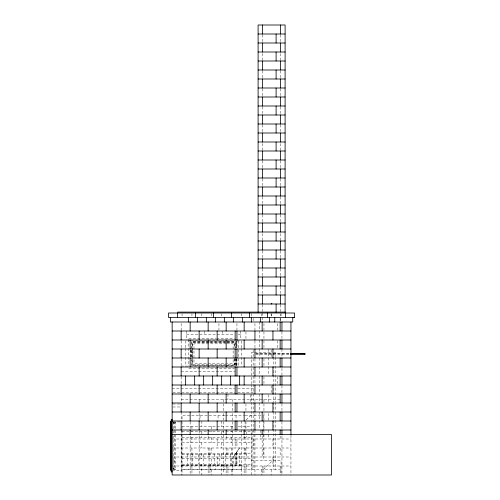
<?xml version="1.0" encoding="UTF-8"?>
<svg xmlns="http://www.w3.org/2000/svg" width="500" height="500" viewBox="0 0 500 500"><rect width="100%" height="100%" fill="white"/><g stroke="black" fill="none" stroke-linecap="round" stroke-linejoin="round"><path stroke-width="0.38" stroke-dasharray="2.5 1.88" d="M233.469 457L239.6 447.863L233.244 456.844L233.469 465.1M246.131 419.919L250.45 415.6M263.5 469.6L273.85 459.25M186.55 334.6L234.55 334.6M238.238 334.6L240.55 334.6M188.8 338.65L215.869 338.65M216.644 338.65L234.431 338.65M190.331 340.9L185.831 340.9L185.831 347.806M191.05 340.9L207.344 340.9M208.119 340.9L236.05 340.9L236.05 347.775M226.319 341.35L191.5 341.35L191.5 356.538M227.087 341.35L235.6 341.35L235.6 348.181M208.919 341.8L191.95 341.8L191.95 349.6M209.694 341.8L235.15 341.8L235.15 348.038M226.238 342.25L192.4 342.25L192.4 364.75L235.15 364.75M227.006 342.25L234.7 342.25L234.7 348.469M208.9 342.7L192.625 342.7L192.625 349.544M209.675 342.7L234.475 342.7L234.475 348.025M226.219 343.825L193.975 343.825L193.975 363.175L226.219 363.175M226.981 343.825L233.125 343.825L233.125 363.175L226.981 363.175M252.975 352.6L251.35 352.6L251.35 383.656M253.15 352.6L253.5 352.6M254.537 352.6L272.094 352.6M274.025 352.6L275.65 352.6L275.65 356.5M255.725 353.5L289.756 353.5M255.7 353.862L289.756 353.862M255.725 354.219L289.756 354.219M234.7 363.175L235.15 363.175M226.319 365.65L191.5 365.65L191.5 357.294M227.087 365.65L235.6 365.65L235.6 358.812M181.15 366.1L236.05 366.1L236.05 358.462M188.8 368.35L234.431 368.35M181.15 371.5L235.15 371.5M172.15 388.331L234.638 388.331M237.763 388.331L253.719 388.331M172.931 392.831L234.638 392.831M237.763 392.831L253.719 392.831M181.15 399.4L281.2 399.4M172.9 404.012L179.65 404.012M172.9 406.981L179.65 406.981M224.8 415.6L182.05 415.6L182.05 420.231M225.55 415.6L244.462 415.6M245.144 415.6L262.744 415.6M173.05 421.9L181.331 421.9M173.5 422.35L175.75 422.35M173.231 422.8L174.669 422.8L174.669 468.7L173.231 468.7M173.231 423.25L174.669 423.25M182.05 426.4L234.594 426.4M238.3 426.4L251.35 426.4M182.05 431.8L253.956 431.8L253.956 469.6M182.05 437.2L251.35 437.2M172.15 439L290.95 439M182.05 442.6L251.35 442.6M172.15 448L290.95 448M182.05 453.4L251.35 453.4M182.05 454.3L241.45 454.3M172.15 457L290.95 457M182.05 458.8L251.35 458.8M251.35 460.6L281.05 460.6L281.05 475M173.231 460.869L174.669 460.869M173.231 461.319L174.669 461.319M182.05 464.2L251.35 464.2M182.05 465.1L241.45 465.1M182.05 465.281L241.269 465.281L241.269 469.419L182.05 469.419M172.15 466L290.95 466M173.231 468.25L174.669 468.25M173.5 469.15L175.75 469.15M173.05 469.6L175.75 469.6L175.75 421.9M182.05 469.6L281.05 469.6M172.15 470.5L181.331 470.5L181.331 430.387M236.425 452.344L239.831 457L239.831 465.1M290.95 435.281L290.95 475M281.95 331.75L281.95 338.5M281.95 349L281.95 358M281.95 368.288L281.95 376M281.95 385.75L281.95 394M281.95 403.75L281.95 412M281.95 421.75L281.95 428.5M281.95 436L281.95 475M281.05 313.644L281.05 315.956M280.6 34.75L280.6 42.25M280.6 53.5L280.6 60.25M280.6 70.75L280.6 78.25M280.6 88.75L280.6 96.25M280.6 106.75L280.6 113.5M280.6 124.75L280.6 133M280.6 143.5L280.6 150.25M280.6 160.75L280.6 168.25M280.6 178.75L280.6 187M280.6 196.75L280.6 203.5M280.6 214.75L280.6 222.25M280.6 233.5L280.6 240.25M280.6 250.75L280.6 258.25M280.6 268.75L280.6 276.25M280.6 286.75L280.6 293.5M280.6 304.75L280.6 311.5M280.6 313.8L280.6 316.05M280.6 318.25L280.6 321.25M280.15 318.25L280.15 322M280.15 436L280.15 439M280.15 448L280.15 457M280.15 466L280.15 475M277.45 323.5L277.45 330.25M277.45 340.75L277.45 348.25M277.45 376.75L277.45 383.5M275.65 357.281L275.65 401.737M275.65 402.519L275.65 411.1M275.65 411.881L275.65 419.681M275.65 420.462L275.65 469.6M273.85 352.6L273.85 356.5M273.85 357.281L273.85 401.737M273.85 402.519L273.85 411.1M273.85 411.881L273.85 419.681M273.85 420.462L273.85 469.6M272.95 439L272.95 448M272.95 457L272.95 466M271.6 313.8L271.6 316.05M271.15 313.644L271.15 315.956M271.15 349.75L271.15 357.25M271.15 385.75L271.15 393.25M271.15 469.6L271.15 475M268.45 349L268.45 366.25M268.45 366.744L268.45 375.25M268.45 394.75L268.45 402.25M268.45 413.5L268.45 420.25M268.45 430L268.45 433.75M268.45 434.5L268.45 439M263.95 323.5L263.95 330.25M263.95 331.75L263.95 338.5M263.95 340.75L263.95 348.25M263.95 358.75L263.95 366.25M263.95 376.75L263.95 383.5M263.95 399.4L263.95 403M263.95 403.75L263.95 411.25M263.95 413.5L263.95 420.25M263.95 421.75L263.95 428.5M263.95 430L263.95 439M263.95 448L263.95 457M263.95 466L263.95 473.5M263.5 415.6L263.5 433.444M263.5 434.219L263.5 460.6M262.6 34.75L262.6 42.25M262.6 53.5L262.6 60.25M262.6 70.75L262.6 78.25M262.6 88.75L262.6 96.25M262.6 106.75L262.6 113.5M262.6 124.75L262.6 132.25M262.6 143.5L262.6 150.25M262.6 160.75L262.6 168.25M262.6 178.75L262.6 186.25M262.6 196.75L262.6 203.5M262.6 214.75L262.6 222.25M262.6 233.5L262.6 240.25M262.6 250.75L262.6 258.25M262.6 268.75L262.6 276.25M262.6 286.75L262.6 293.5M262.6 304.75L262.6 311.5M262.6 313.05L262.6 317.5M262.15 317.5L262.15 322M262.15 436L262.15 457M262.15 466L262.15 475M261.25 313.644L261.25 315.956M261.25 469.6L261.25 475M260.35 430L260.35 439M259.45 322L259.45 338.5M259.45 340L259.45 357.25M259.45 358L259.45 375.25M259.45 376L259.45 393.25M259.45 394L259.45 411.25M259.45 412L259.45 428.5M254.95 323.5L254.95 330.25M254.95 340.75L254.95 348.25M254.95 358.75L254.95 366.25M254.95 376L254.95 383.5M254.95 399.4L254.95 401.562M254.95 413.5L254.95 420.25M254.95 430L254.95 475M253.15 318.25L253.15 322M253.15 349.75L253.15 383.656M253.15 384.438L253.15 393.25M253.15 393.75L253.15 401.519M253.15 402.294L253.15 431.8M253.15 439L253.15 448M252.025 431.8L252.025 469.6M251.35 313.644L251.35 316M251.35 384.438L251.35 392.975M251.35 393.75L251.35 401.519M251.35 402.294L251.35 475M250.45 394.75L250.45 402.25M246.4 431.8L246.4 437.2M246.4 442.6L246.4 448M246.4 453.4L246.4 458.8M246.4 464.2L246.4 469.6M245.95 331.75L245.95 338.5M245.95 403.75L245.95 411.25M245.95 421.75L245.95 428.5M245.95 448L245.95 457M245.95 466L245.95 475M245.05 421L245.05 431.8M245.05 437.2L245.05 442.6M245.05 448L245.05 453.4M245.05 458.8L245.05 464.2M244.15 436L244.15 439M244.15 448L244.15 457M244.15 466L244.15 475M241.45 313.644L241.45 315.956M241.45 421L241.45 475M241.269 347.806L241.269 340.9L236.769 340.9L236.769 347.806M241.269 348.575L241.269 366.231M240.55 331L240.55 338.5M238.3 340.938L238.3 367.587M236.95 323.5L236.95 330.25M236.95 340L236.95 348.488M236.95 358.512L236.95 367M236.95 439L236.95 448M236.95 457L236.95 466M236.769 358.556L236.769 367M236.725 341.006L236.725 348.031M236.725 358.969L236.725 366.775M236.65 452.5L236.65 465.1M236.05 415.6L236.05 420.231M236.05 454.3L236.05 464.2M235.15 358.594L235.15 365.2L191.95 365.2L191.95 358.963M235.15 439L235.15 448M235.15 457L235.15 466M234.7 358.531L234.7 365.2M234.475 358.669L234.475 364.75M232.9 464.2L232.9 469.6M232.45 399.4L232.45 401.562M232.45 403.75L232.45 412M232.45 413.5L232.45 421M232.45 421.75L232.45 433.75M232.45 434.5L232.45 475M231.55 426.4L231.55 431.8M231.55 437.2L231.55 442.6M231.55 448L231.55 453.4M231.55 458.8L231.55 464.2M231.55 469.6L231.55 475M230.65 454.3L230.65 464.2M227.95 394L227.95 399.4M227.95 448L227.95 457M227.95 466L227.95 475M226.15 436L226.15 439M226.15 448L226.15 457M226.15 466L226.15 475M225.25 454.3L225.25 464.2M224.35 464.2L224.35 469.6M223.45 399.4L223.45 403M223.45 403.75L223.45 412M223.45 413.5L223.45 420.25M223.45 421.75L223.45 433.75M223.45 434.5L223.45 473.5M222.55 331L222.55 334.6M221.65 313.644L221.65 315.956M221.65 421L221.65 426.4M221.65 431.8L221.65 437.2M221.65 442.6L221.65 448M221.65 453.4L221.65 458.8M221.65 464.2L221.65 475M219.85 454.3L219.85 464.2M218.95 323.5L218.95 330.25M218.05 415.6L218.05 420.231M217.15 439L217.15 448M217.15 457L217.15 466M215.8 464.2L215.8 469.6M214.45 454.3L214.45 464.2M211.75 313.644L211.75 315.956M211.75 426.4L211.75 431.8M211.75 437.2L211.75 442.6M211.75 448L211.75 453.4M211.75 458.8L211.75 464.2M211.75 469.6L211.75 475M210.85 464.2L210.85 469.6M209.95 448L209.95 457M209.95 466L209.95 475M209.05 454.3L209.05 464.2M208.15 436L208.15 439M208.15 448L208.15 457M208.15 466L208.15 475M204.55 331L204.55 334.6M203.65 454.3L203.65 464.2M201.85 313.644L201.85 315.956M201.85 421L201.85 426.4M201.85 431.8L201.85 437.2M201.85 442.6L201.85 448M201.85 453.4L201.85 458.8M201.85 464.2L201.85 475M200.05 415.6L200.05 420.231M199.15 399.4L199.15 403M199.15 413.5L199.15 421M199.15 430.75L199.15 435.25M199.15 436L199.15 475M198.25 454.3L198.25 464.2M192.85 454.3L192.85 464.2M192.625 350.306L192.625 364.75M191.95 313.644L191.95 315.956M191.95 350.381L191.95 358.181M191.95 426.4L191.95 431.8M191.95 437.2L191.95 442.6M191.95 448L191.95 457M191.95 458.8L191.95 464.2M191.95 466L191.95 475M191.05 350.062L191.05 356.938M190.331 350.112L190.331 357.019M190.15 349.75L190.15 357.25M190.15 421.75L190.15 430M190.15 436L190.15 475M188.8 339.412L188.8 366.062M187.45 454.3L187.45 464.2M186.55 331L186.55 340M185.831 348.575L185.831 366.231M182.05 313.644L182.05 315.956M182.05 421.769L182.05 475M181.15 323.5L181.15 330.25M181.15 340.75L181.15 348.25M181.15 358.75L181.15 366.25M181.15 376.75L181.15 383.5M181.15 394L181.15 403M181.15 412L181.15 420.25M181.15 430L181.15 475M173.231 421.9L173.231 435.012M173.231 435.788L173.231 470.5"/><path stroke-width="0.75" d="M258.1 34L285.1 34M258.1 43L285.1 43M258.1 52L285.1 52M258.1 61L285.1 61M258.1 70L285.1 70M258.1 79L285.1 79M258.1 88L285.1 88M258.1 97L285.1 97M258.1 106L285.1 106M258.1 115L285.1 115M258.1 124L285.1 124M258.1 133L285.1 133M258.1 142L285.1 142M258.1 151L285.1 151M258.1 160L285.1 160M258.1 169L285.1 169M258.1 178L285.1 178M258.1 187L285.1 187M258.1 196L285.1 196M258.1 205L285.1 205M258.1 214L285.1 214M258.1 223L285.1 223M258.1 232L285.1 232M258.1 241L285.1 241M258.1 250L285.1 250M258.1 259L285.1 259M258.1 268L285.1 268M258.1 277L285.1 277M258.1 286L285.1 286M258.1 295L285.1 295M258.1 304L285.1 304M177.55 312.1L285.55 312.1M294.55 317.5L168.55 317.5L168.55 313L294.55 313L294.55 317.55L293 317.55M172.15 331L290.95 331M172.15 340L290.95 340M172.15 349L290.95 349M290.531 353.5L305.169 353.5L305.169 354.219L290.531 354.219M290.487 353.862L304.45 353.862M172.15 358L290.95 358M172.15 367L290.95 367M172.15 376L290.95 376M172.15 385L290.95 385M172.15 394L290.95 394M172.15 403L290.95 403M172.15 412L290.95 412M172.15 419.65L171.25 419.65L171.25 471.85L172.15 471.85M172.15 421L290.95 421M172.15 430L290.95 430M172.15 434.5L331.45 434.5L331.45 475L172.15 475L172.15 322M304.45 353.5L304.45 354.219M292.75 317.5L292.75 322L170.35 322L170.35 317.5M290.95 322L290.95 434.5M285.55 313L285.55 317.5M285.1 312.25L285.1 25L258.1 25L258.1 312.25M281.95 322L281.95 331M281.95 340L281.95 349M281.95 358L281.95 367M281.95 376L281.95 385M281.95 394L281.95 403M281.95 412L281.95 421M281.95 430L281.95 434.5M280.6 25L280.6 34M280.6 43L280.6 52M280.6 61L280.6 70M280.6 79L280.6 88M280.6 97L280.6 106M280.6 115L280.6 124M280.6 133L280.6 142M280.6 151L280.6 160M280.6 169L280.6 178M280.6 187L280.6 196M280.6 205L280.6 214M280.6 223L280.6 232M280.6 241L280.6 250M280.6 259L280.6 268M280.6 277L280.6 286M280.6 295L280.6 304M280.15 322L280.15 331M280.15 340L280.15 349M280.15 358L280.15 367M280.15 376L280.15 385M280.15 394L280.15 403M280.15 412L280.15 421M280.15 430L280.15 434.5M276.1 34L276.1 43M276.1 52L276.1 61M276.1 70L276.1 79M276.1 88L276.1 97M276.1 106L276.1 115M276.1 124L276.1 133M276.1 142L276.1 151M276.1 160L276.1 169M276.1 178L276.1 187M276.1 196L276.1 205M276.1 214L276.1 223M276.1 232L276.1 241M276.1 250L276.1 259M276.1 268L276.1 277M276.1 286L276.1 295M276.1 304L276.1 312.25M274.75 317.5L274.75 322M272.95 331L272.95 340M272.95 349L272.95 358M272.95 367L272.95 376M272.95 385L272.95 394M272.95 403L272.95 412M272.95 421L272.95 430M269.35 317.5L269.35 322M267.55 313L267.55 317.5M262.6 25L262.6 34M262.6 43L262.6 52M262.6 61L262.6 70M262.6 79L262.6 88M262.6 97L262.6 106M262.6 115L262.6 124M262.6 133L262.6 142M262.6 151L262.6 160M262.6 169L262.6 178M262.6 187L262.6 196M262.6 205L262.6 214M262.6 223L262.6 232M262.6 241L262.6 250M262.6 259L262.6 268M262.6 277L262.6 286M262.6 295L262.6 304M262.15 322L262.15 331M262.15 340L262.15 349M262.15 358L262.15 367M262.15 376L262.15 385M262.15 394L262.15 403M262.15 412L262.15 421M262.15 430L262.15 434.5M260.35 317.5L260.35 322M254.95 331L254.95 340M254.95 349L254.95 358M254.95 367L254.95 376M254.95 385L254.95 394M254.95 403L254.95 412M254.95 421L254.95 430M251.35 317.5L251.35 322M249.55 313L249.55 317.5M244.15 322L244.15 331M244.15 340L244.15 349M244.15 358L244.15 367M244.15 376L244.15 385M244.15 394L244.15 403M244.15 412L244.15 421M244.15 430L244.15 434.5M242.35 317.5L242.35 322M239.65 376L239.65 385M236.95 331L236.95 340M236.95 349L236.95 358M236.95 367L236.95 376M236.95 385L236.95 394M236.95 403L236.95 412M236.95 421L236.95 430M235.15 331L235.15 340M235.15 349L235.15 358M235.15 367L235.15 376M235.15 385L235.15 394M235.15 403L235.15 412M235.15 421L235.15 430M233.35 317.5L233.35 322M231.55 313L231.55 317.5M230.65 376L230.65 385M226.15 322L226.15 331M226.15 340L226.15 349M226.15 358L226.15 367M226.15 394L226.15 403M226.15 412L226.15 421M226.15 430L226.15 434.5M224.35 317.5L224.35 322M221.65 376L221.65 385M217.15 331L217.15 340M217.15 349L217.15 358M217.15 367L217.15 376M217.15 385L217.15 394M217.15 403L217.15 412M217.15 421L217.15 430M215.35 317.5L215.35 322M213.55 313L213.55 317.5M212.65 376L212.65 385M208.15 322L208.15 331M208.15 340L208.15 349M208.15 358L208.15 367M208.15 394L208.15 403M208.15 412L208.15 421M208.15 430L208.15 434.5M206.35 317.5L206.35 322M203.65 376L203.65 385M199.15 331L199.15 340M199.15 349L199.15 358M199.15 367L199.15 376M199.15 385L199.15 394M199.15 403L199.15 412M199.15 421L199.15 430M197.35 317.5L197.35 322M195.55 313L195.55 317.5M194.65 376L194.65 385M190.15 322L190.15 331M190.15 340L190.15 349M190.15 358L190.15 367M190.15 394L190.15 403M190.15 412L190.15 421M190.15 430L190.15 434.5M188.35 317.5L188.35 322M185.65 376L185.65 385M181.15 331L181.15 340M181.15 349L181.15 358M181.15 367L181.15 376M181.15 385L181.15 394M181.15 403L181.15 412M181.15 421L181.15 430M177.55 313L177.55 317.5M171.7 419.65L171.7 471.85M271.25 303.544C271.694 304.919 272.319 302.575 271.25 303.544M171.069 421.225L170.619 421.225L170.619 470.275L171.069 470.275L171.069 421.225"/></g></svg>
